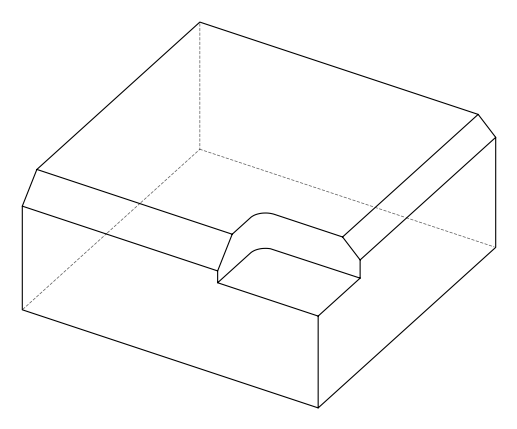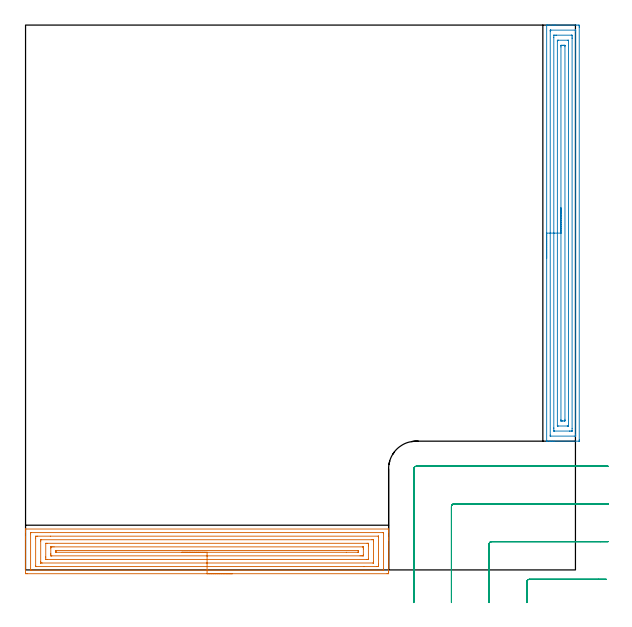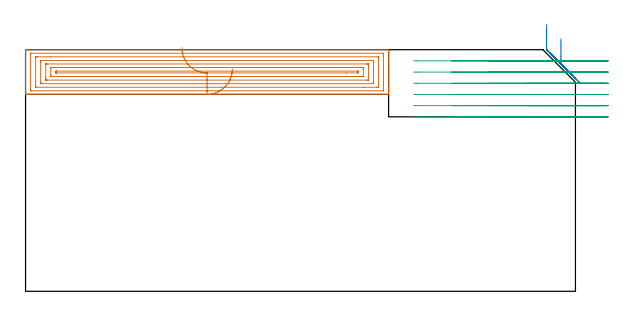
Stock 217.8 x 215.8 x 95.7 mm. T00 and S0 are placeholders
(PLAN: 3 operations, 1 tool changes, 19.8 min)
(1 AREA_MILL | FG_CHAMFER_SURFACE | UGT0205_001 | 8.28 min | 23722 mm3)
(2 AREA_MILL_1 | FG_CHAMFER_SURFACE_1 | UGT0205_001 | 6.84 min | 14277 mm3)
(3 MILL_CORNER_NOTCH_RECTANGULAR | CORNER_NOTCH_RECTANGULAR | UGT0201_135 | Follow Part, ap 4.975, ae 75% | 4.67 min | 97947 mm3)
(TOOL UGT0205_001 | Chamfer Mill 20 x 3 x 45 deg. | D20 FL50 Z2)
(TOOL UGT0201_135 | Carbide End Mill 19.9 | D19.9 FL30 Z4)
(OP 1 AREA_MILL)
G17 G21 G94 G90
T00 M6
G54
G17 G0 G90 X81.9 Y-1.5 S1061 M3
G43 Z105.7 H0
Z88.
G94 G1 X81.862 Z87.128 F250.
X81.748 Z86.264
X81.559 Z85.412
X81.297 Z84.58
X80.963 Z83.774
X80.56 Z83.
X80.092 Z82.264
X79.56 Z81.572
X78.971 Z80.929
X78.328 Z80.34
X77.636 Z79.808
X76.9 Z79.34
X76.126 Z78.937
X75.32 Z78.603
X74.488 Z78.341
X73.636 Z78.152
X72.772 Z78.038
X71.9 Z78.
X0.59
X0.165 Y-1.495 Z78.003
X0.01 Y-1.491 Z78.006
X0. Y-1.332 Z78.165
Y12.204 Z91.698
Y12.8 Z92.297
Y13.086 Z92.583
Y14.851 Z94.346
Y15.424 Z94.923
Y15.734 Z95.233
Y16.16 Z95.659
X0.002 Y16.199 Z95.698
X0.145 Y16.2 Z95.7
X143.655
X143.79 Y16.194 Z95.693
X143.8 Y15.897 Z95.396
Y15.424 Z94.923
Y14.851 Z94.346
Y12.8 Z92.297
Y12.204 Z91.698
Y11.619 Z91.115
Y-0.45 Z79.047
X143.796 Y-1.034 Z78.463
X143.791 Y-1.491 Z78.006
X143.675 Y-1.495 Z78.003
X143.21 Y-1.5 Z78.
X71.9
Y-0.086 Z79.414
X2.373 Y-0.085 Z79.415
X2.306
X2.01 Y-0.075 Z79.425
X2.004 Y0.017 Z79.517
X2. Y0.218 Z79.718
X2.001 Y14.337 Z93.837
X2.01 Y14.707 Z94.207
X2.021 Y14.779 Z94.279
X2.064 Y14.783 Z94.283
X2.167 Y14.785 Z94.285
X141.427
X141.494
X141.79 Y14.774 Z94.274
X141.796 Y14.683 Z94.183
X141.8 Y14.482 Z93.982
X141.799 Y0.363 Z79.863
X141.79 Y-0.007 Z79.493
X141.779 Y-0.079 Z79.421
X141.736 Y-0.083 Z79.417
X141.633 Y-0.085 Z79.415
X71.9 Y-0.086 Z79.414
Y1.328 Z80.828
X4.156 Y1.329 Z80.829
X4.06 Y1.33 Z80.83
X4.026 Y1.333 Z80.833
X4.014 Y1.334 Z80.834
X4.01 Y1.357 Z80.857
X4.005 Y1.46 Z80.96
X4.001 Y1.614 Z81.114
X4. Y1.768 Z81.268
Y12.358 Z91.858
X4.004 Y13.086 Z92.586
X4.007 Y13.234 Z92.734
X4.021 Y13.364 Z92.864
X4.156 Y13.366 Z92.866
X4.76 Y13.37 Z92.87
X9.829 Y13.371 Z92.871
X139.644
X139.74 Y13.369 Z92.869
X139.774 Y13.367 Z92.867
X139.786 Y13.366 Z92.866
X139.79 Y13.342 Z92.842
X139.795 Y13.24 Z92.74
X139.799 Y13.086 Z92.586
X139.8 Y12.932 Z92.432
Y2.342 Z81.842
X139.796 Y1.614 Z81.114
X139.793 Y1.466 Z80.966
X139.779 Y1.335 Z80.835
X139.644 Y1.334 Z80.834
X139.04 Y1.329 Z80.829
X134.009 Y1.328 Z80.828
X71.9
Y2.743 Z82.243
X6.581
X6.101 Y2.744 Z82.244
X6.052 Y2.746 Z82.246
X6.019 Y2.749 Z82.249
X6.01 Y2.753 Z82.253
X6.008 Y2.772 Z82.272
X6.003 Y2.954 Z82.454
X6. Y3.318 Z82.818
X6.001 Y11.321 Z90.821
X6.006 Y11.732 Z91.232
X6.01 Y11.936 Z91.436
X6.016 Y11.951 Z91.451
X6.04 Y11.953 Z91.453
X6.096 Y11.955 Z91.455
X6.188 Y11.957 Z91.457
X137.219
X137.699 Y11.956 Z91.456
X137.748 Y11.954 Z91.454
X137.781 Y11.951 Z91.451
X137.79 Y11.947 Z91.447
X137.792 Y11.928 Z91.428
X137.797 Y11.746 Z91.246
X137.8 Y11.382 Z90.882
Y3.379 Z82.879
X137.794 Y2.968 Z82.468
X137.79 Y2.764 Z82.264
X137.785 Y2.749 Z82.249
X137.76 Y2.747 Z82.247
X137.704 Y2.744 Z82.244
X137.612 Y2.743 Z82.243
X71.9
Y4.157 Z83.657
X8.507
X8.296 Y4.158 Z83.658
X8.156 Y4.16 Z83.66
X8.045 Y4.164 Z83.664
X8.008 Y4.168 Z83.668
X8.007 Y4.176 Z83.676
X8.004 Y4.261 Z83.761
X8. Y4.868 Z84.368
Y5.144 Z84.644
X8.001 Y10.439 Z89.939
X8.003 Y10.514 Z90.014
X8.006 Y10.532 Z90.032
X8.008 Y10.536 Z90.036
X8.051 Y10.538 Z90.038
X8.191 Y10.541 Z90.041
X8.402 Y10.543 Z90.043
X8.507
X135.293
X135.503 Y10.542 Z90.042
X135.644 Y10.54 Z90.04
X135.755 Y10.536 Z90.036
X135.792 Y10.532 Z90.032
X135.793 Y10.524 Z90.024
X135.796 Y10.439 Z89.939
X135.8 Y9.832 Z89.332
Y9.556 Z89.056
X135.799 Y4.261 Z83.761
X135.797 Y4.186 Z83.686
X135.794 Y4.168 Z83.668
X135.793 Y4.164 Z83.664
X135.749 Y4.162 Z83.662
X135.609 Y4.159 Z83.659
X135.398 Y4.157 Z83.657
X135.293
X71.9
Y5.571 Z85.071
X10.395
X10.242 Y5.572 Z85.072
X10.12 Y5.575 Z85.075
X10.04 Y5.578 Z85.078
X10.01 Y5.587 Z85.087
X10.008 Y5.635 Z85.135
X10.003 Y6.026 Z85.526
X10. Y6.417 Z85.917
X10.002 Y8.674 Z88.174
X10.005 Y9.061 Z88.561
X10.01 Y9.115 Z88.615
X10.052 Y9.122 Z88.622
X10.166 Y9.125 Z88.625
X10.395 Y9.127 Z88.627
X10.827 Y9.129 Z88.629
X11.287
X133.405 Y9.128 Z88.628
X133.558 Y9.127 Z88.627
X133.68 Y9.125 Z88.625
X133.76 Y9.122 Z88.622
X133.79 Y9.113 Z88.613
X133.792 Y9.065 Z88.565
X133.797 Y8.674 Z88.174
X133.8 Y8.283 Z87.783
X133.798 Y6.026 Z85.526
X133.795 Y5.639 Z85.139
X133.79 Y5.585 Z85.085
X133.748 Y5.578 Z85.078
X133.634 Y5.575 Z85.075
X133.405 Y5.573 Z85.073
X132.973 Y5.571 Z85.071
X132.513
X71.9
Y6.985 Z86.485
X12.178 Y6.986 Z86.486
X12.099 Y6.987 Z86.487
X12.02 Y6.992 Z86.492
X12.006 Y7.016 Z86.516
X12.002 Y7.027 Z86.527
X12. Y7.085 Z86.585
X12.001 Y7.155 Z86.655
X12.01 Y7.435 Z86.935
X12.025 Y7.708 Z87.208
X12.066 Y7.711 Z87.211
X12.165 Y7.714 Z87.214
X12.178 Y7.715 Z87.215
X131.622 Y7.714 Z87.214
X131.701 Y7.713 Z87.213
X131.78 Y7.708 Z87.208
X131.794 Y7.684 Z87.184
X131.798 Y7.673 Z87.173
X131.8 Y7.615 Z87.115
X131.799 Y7.262 Z86.762
X131.797 Y7.174 Z86.674
X131.79 Y7.004 Z86.504
X131.622 Y6.99 Z86.49
X131.544 Y6.986 Z86.486
X127.054 Y6.985 Z86.485
X71.9
X71.028 Z86.523
X70.164 Z86.637
X69.312 Z86.826
X68.48 Z87.088
X67.674 Z87.422
X66.9 Z87.825
X66.164 Z88.294
X65.472 Z88.825
X64.829 Z89.414
X64.24 Z90.057
X63.708 Z90.75
X63.24 Z91.485
X62.837 Z92.259
X62.503 Z93.065
X62.241 Z93.897
X62.052 Z94.749
X61.938 Z95.614
X61.9 Z96.485
G0 Z105.7
M5
M2
(OP 2 AREA_MILL_1)
G17 G21 G94 G90
T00 M6
G54
G17 G0 G90 X206.4 Y123.4 S1061 M3
G43 Z105.7 H0
G94 G1 Y123.438 Z104.828 F250.
Y123.552 Z103.963
Y123.741 Z103.112
Y124.003 Z102.28
Y124.337 Z101.474
Y124.74 Z100.7
Y125.209 Z99.964
Y125.74 Z99.272
Y126.329 Z98.629
Y126.972 Z98.04
Y127.664 Z97.508
Y128.4 Z97.04
Y129.174 Z96.637
Y129.98 Z96.303
Y130.812 Z96.041
Y131.664 Z95.852
Y132.528 Z95.738
Y133.4 Z95.7
Y215.624
X206.402 Y215.79 Z95.688
X206.531 Y215.797 Z95.561
X206.666 Y215.8 Z95.433
X206.92 Z95.179
X207.61 Z94.484
X208.829 Z93.268
X209.357 Z92.737
X209.966 Z92.129
X218.354 Z83.743
X218.963 Y215.794 Z83.135
X219.293 Y215.79 Z82.804
X219.297 Y215.519 Z82.802
X219.299 Y215.177 Z82.801
X219.3 Y214.832 Z82.8
Y51.623
X219.295 Y51.069 Z82.803
X219.292 Y51.01 Z82.806
X219.227 Y51. Z82.87
X209.357 Z92.737
X208.829 Z93.268
X208.484 Z93.612
X207.955 Z94.141
X207.61 Z94.484
X206.666 Z95.433
X206.532 Y51.001 Z95.56
X206.451 Y51.005 Z95.641
X206.403 Y51.01 Z95.688
X206.4 Y51.177 Z95.7
Y133.4
X207.814 Z94.286
X207.815 Y213.389 Z94.285
X207.817 Y213.732 Z94.283
X207.819 Y213.773 Z94.281
X207.82 Y213.787 Z94.28
X207.842 Y213.79 Z94.258
X207.948 Y213.796 Z94.152
X208.083 Y213.799 Z94.017
X217.689 Y213.8 Z84.411
X217.839 Y213.797 Z84.261
X217.871 Y213.793 Z84.229
X217.879 Y213.789 Z84.221
X217.881 Y213.779 Z84.219
X217.884 Y213.744 Z84.216
X217.885 Y213.598 Z84.215
X217.886 Y213.389 Z84.214
X217.885 Y53.411 Z84.215
X217.883 Y53.068 Z84.217
X217.881 Y53.027 Z84.219
X217.88 Y53.013 Z84.22
X217.858 Y53.01 Z84.242
X217.752 Y53.004 Z84.348
X217.617 Y53.001 Z84.483
X208.011 Y53. Z94.089
X207.861 Y53.004 Z94.239
X207.829 Y53.007 Z94.271
X207.821 Y53.011 Z94.279
X207.819 Y53.021 Z94.281
X207.816 Y53.056 Z94.284
X207.815 Y53.202 Z94.285
X207.814 Y53.411 Z94.286
Y133.4
X209.228 Z92.872
Y210.839
X209.23 Y211.602 Z92.87
X209.232 Y211.73 Z92.868
X209.235 Y211.774 Z92.865
X209.241 Y211.791 Z92.86
X209.261 Y211.793 Z92.839
X209.357 Y211.796 Z92.743
X210.037 Y211.8 Z92.063
X210.23 Z91.87
X216.15 Z85.95
X216.343 Y211.797 Z85.757
X216.407 Y211.794 Z85.693
X216.454 Y211.791 Z85.646
X216.465 Y211.732 Z85.635
X216.468 Y211.602 Z85.632
X216.47 Y211.472 Z85.63
X216.471 Y210.708 Z85.629
X216.472 Y210.577 Z85.628
Y55.961
X216.47 Y55.198 Z85.63
X216.468 Y55.07 Z85.632
X216.465 Y55.026 Z85.635
X216.46 Y55.01 Z85.64
X216.439 Y55.007 Z85.661
X216.343 Y55.004 Z85.757
X215.663 Y55. Z86.437
X215.47 Z86.63
X209.55 Z92.55
X209.357 Y55.003 Z92.743
X209.293 Y55.006 Z92.807
X209.246 Y55.01 Z92.854
X209.235 Y55.068 Z92.865
X209.232 Y55.198 Z92.868
X209.23 Y55.328 Z92.87
X209.229 Y56.092 Z92.871
X209.228 Y56.223 Z92.872
Y133.4
X210.643 Z91.457
Y209.549
X210.645 Y209.675 Z91.455
X210.649 Y209.757 Z91.451
X210.653 Y209.79 Z91.447
X210.674 Y209.792 Z91.426
X211.103 Y209.8 Z90.997
X211.117 Z90.983
X214.61 Z87.49
X215.021 Y209.793 Z87.079
X215.044 Y209.79 Z87.056
X215.051 Y209.781 Z87.049
X215.054 Y209.747 Z87.046
X215.057 Y209.701 Z87.043
Y209.657
Y57.251
X215.055 Y57.125 Z87.045
X215.051 Y57.043 Z87.049
X215.047 Y57.01 Z87.053
X215.026 Y57.008 Z87.074
X214.597 Y57. Z87.503
X214.583 Z87.517
X211.089 Z91.011
X210.679 Y57.007 Z91.421
X210.656 Y57.01 Z91.444
X210.649 Y57.019 Z91.451
X210.646 Y57.053 Z91.454
X210.643 Y57.099 Z91.457
Y57.143
Y133.4
X212.057 Z90.043
Y207.133
X212.059 Y207.539 Z90.041
X212.062 Y207.741 Z90.038
X212.064 Y207.784 Z90.036
X212.106 Y207.79 Z89.994
X212.202 Y207.796 Z89.898
X212.85 Y207.8 Z89.25
X213.072 Z89.028
X213.563 Y207.796 Z88.537
X213.619 Y207.793 Z88.481
X213.634 Y207.79 Z88.466
X213.636 Y207.78 Z88.464
X213.64 Y207.738 Z88.461
X213.642 Y207.564 Z88.458
X213.643 Y207.215 Z88.457
Y59.667
X213.641 Y59.261 Z88.459
X213.638 Y59.059 Z88.462
X213.636 Y59.016 Z88.464
X213.594 Y59.01 Z88.506
X213.498 Y59.004 Z88.602
X212.85 Y59. Z89.25
X212.628 Z89.472
X212.137 Y59.004 Z89.963
X212.081 Y59.007 Z90.019
X212.066 Y59.01 Z90.034
X212.064 Y59.021 Z90.036
X212.061 Y59.062 Z90.039
X212.058 Y59.236 Z90.042
X212.057 Y59.585 Z90.043
Y133.4
Y134.272 Z90.081
Y135.137 Z90.195
Y135.988 Z90.384
Y136.82 Z90.646
Y137.626 Z90.98
Y138.4 Z91.383
Y139.136 Z91.852
Y139.828 Z92.383
Y140.471 Z92.972
Y141.06 Z93.615
Y141.592 Z94.307
Y142.06 Z95.043
Y142.463 Z95.817
Y142.797 Z96.623
Y143.059 Z97.455
Y143.248 Z98.307
Y143.362 Z99.172
Y143.4 Z100.043
G0 Z105.7
M5
M2
(OP 3 MILL_CORNER_NOTCH_RECTANGULAR)
G17 G21 G94 G90
T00 M6
G54
G17 G0 G90 X230.026 Y-3.725 S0 M3
G43 Z105.7 H0
Z91.267
G94 G1 X227.026 F250.
X199.516 F500.
G3 X198.525 Y-4.716 R0.995
G1 Y-9.95
Y-12.95 F250.
G0 Z105.7
X230.75 Y11.2
Z91.267
G1 X227.75
X184.591 F500.
G3 X183.6 Y10.209 R0.995
G1 Y-9.95
Y-12.95 F250.
G0 Z105.7
X230.75 Y26.125
Z91.267
G1 X227.75
X169.666 F500.
G3 X168.675 Y25.134 R0.995
G1 Y-9.95
Y-12.95 F250.
G0 Z105.7
X230.75 Y41.05
Z91.267
G1 X227.75
X154.741 F500.
G3 X153.75 Y40.059 R0.995
G1 Y-9.95
Y-12.95 F250.
G0 Z105.7
X230.026 Y-3.725
Z86.833
G1 X227.026
X199.516 F500.
G3 X198.525 Y-4.716 R0.995
G1 Y-9.95
Y-12.95 F250.
G0 Z105.7
X230.75 Y11.2
Z86.833
G1 X227.75
X184.591 F500.
G3 X183.6 Y10.209 R0.995
G1 Y-9.95
Y-12.95 F250.
G0 Z105.7
X230.75 Y26.125
Z86.833
G1 X227.75
X169.666 F500.
G3 X168.675 Y25.134 R0.995
G1 Y-9.95
Y-12.95 F250.
G0 Z105.7
X230.75 Y41.05
Z86.833
G1 X227.75
X154.741 F500.
G3 X153.75 Y40.059 R0.995
G1 Y-9.95
Y-12.95 F250.
G0 Z105.7
X230.026 Y-3.725
Z82.4
G1 X227.026
X199.516 F500.
G3 X198.525 Y-4.716 R0.995
G1 Y-9.95
Y-12.95 F250.
G0 Z105.7
X230.75 Y11.2
Z82.4
G1 X227.75
X184.591 F500.
G3 X183.6 Y10.209 R0.995
G1 Y-9.95
Y-12.95 F250.
G0 Z105.7
X230.75 Y26.125
Z82.4
G1 X227.75
X169.666 F500.
G3 X168.675 Y25.134 R0.995
G1 Y-9.95
Y-12.95 F250.
G0 Z105.7
X230.75 Y41.05
Z82.4
G1 X227.75
X154.741 F500.
G3 X153.75 Y40.059 R0.995
G1 Y-9.95
Y-12.95 F250.
G0 Z105.7
X230.026 Y-3.725
Z77.967
G1 X227.026
X199.516 F500.
G3 X198.525 Y-4.716 R0.995
G1 Y-9.95
Y-12.95 F250.
G0 Z105.7
X230.75 Y11.2
Z77.967
G1 X227.75
X184.591 F500.
G3 X183.6 Y10.209 R0.995
G1 Y-9.95
Y-12.95 F250.
G0 Z105.7
X230.75 Y26.125
Z77.967
G1 X227.75
X169.666 F500.
G3 X168.675 Y25.134 R0.995
G1 Y-9.95
Y-12.95 F250.
G0 Z105.7
X230.75 Y41.05
Z77.967
G1 X227.75
X154.741 F500.
G3 X153.75 Y40.059 R0.995
G1 Y-9.95
Y-12.95 F250.
G0 Z105.7
X230.026 Y-3.725
Z73.533
G1 X227.026
X199.516 F500.
G3 X198.525 Y-4.716 R0.995
G1 Y-9.95
Y-12.95 F250.
G0 Z105.7
X230.75 Y11.2
Z73.533
G1 X227.75
X184.591 F500.
G3 X183.6 Y10.209 R0.995
G1 Y-9.95
Y-12.95 F250.
G0 Z105.7
X230.75 Y26.125
Z73.533
G1 X227.75
X169.666 F500.
G3 X168.675 Y25.134 R0.995
G1 Y-9.95
Y-12.95 F250.
G0 Z105.7
X230.75 Y41.05
Z73.533
G1 X227.75
X154.741 F500.
G3 X153.75 Y40.059 R0.995
G1 Y-9.95
Y-12.95 F250.
G0 Z105.7
X230.026 Y-3.725
Z69.1
G1 X227.026
X199.516 F500.
G3 X198.525 Y-4.716 R0.995
G1 Y-9.95
Y-12.95 F250.
G0 Z105.7
X230.75 Y11.2
Z69.1
G1 X227.75
X184.591 F500.
G3 X183.6 Y10.209 R0.995
G1 Y-9.95
Y-12.95 F250.
G0 Z105.7
X230.75 Y26.125
Z69.1
G1 X227.75
X169.666 F500.
G3 X168.675 Y25.134 R0.995
G1 Y-9.95
Y-12.95 F250.
G0 Z105.7
X230.75 Y41.05
Z69.1
G1 X227.75
X154.741 F500.
G3 X153.75 Y40.059 R0.995
G1 Y-9.95
Y-12.95 F250.
G0 Z105.7
M5
M2
